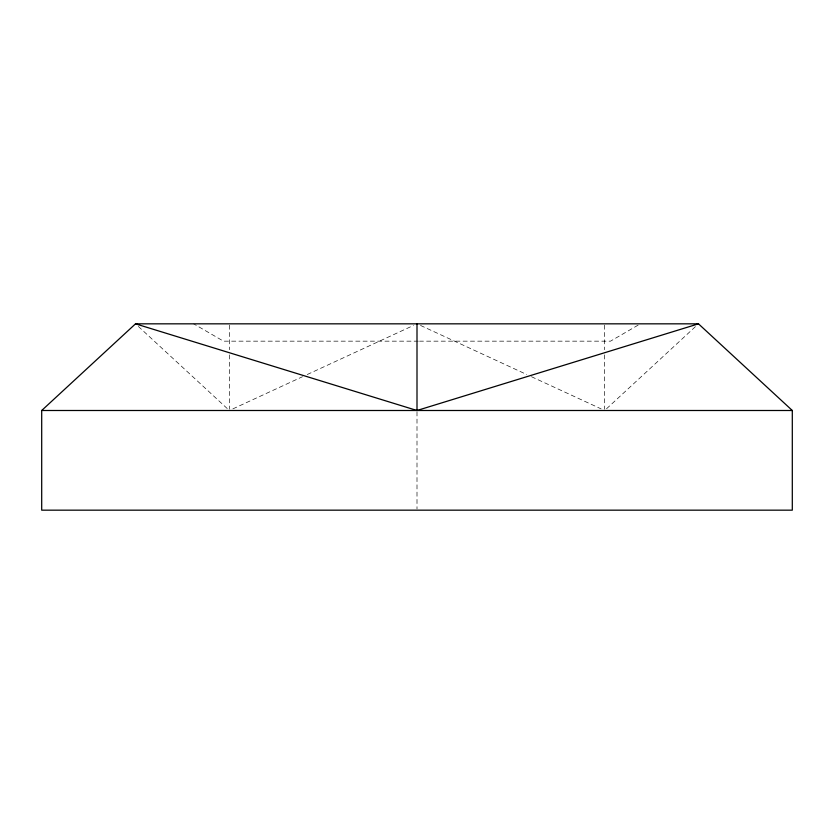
<?xml version="1.0" encoding="UTF-8"?>
<svg xmlns="http://www.w3.org/2000/svg" width="834" height="834" viewBox="0 0 834 834"><rect width="100%" height="100%" fill="white"/><g stroke="black" fill="none" stroke-linecap="round" stroke-linejoin="round"><path stroke-width="0.63" stroke-dasharray="4.17 3.13" d="M606.547 408.754L695.629 326.459M638.135 325.114L610.519 341.158L419.596 341.158M232.894 408.868L302.523 376.707M307.246 374.518L413.456 325.458M418.303 341.158L223.481 341.158L193.655 323.832M420.544 325.458L526.754 374.518M531.477 376.707L601.106 408.868M138.371 326.459L227.453 408.754M604.65 325.124L604.65 349.696M604.65 354.877L604.65 409.202M417 411.798L417 508.876M229.35 325.124L229.35 349.696M229.35 354.877L229.35 409.202"/><path stroke-width="1.25" d="M41.7 410.495L135.525 323.832L698.475 323.832L792.3 410.495L792.3 510.168L41.7 510.168L41.7 410.495L792.3 410.495M135.525 323.832L417 410.495L698.475 323.832M417 323.832L417 410.495"/></g></svg>
